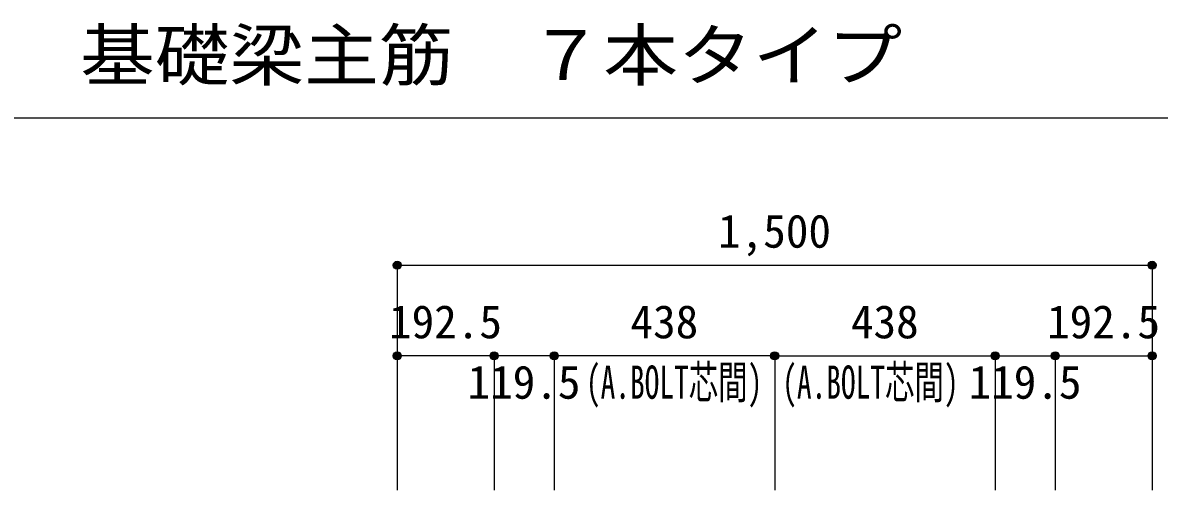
# Model space of a CAD drawing. Units: millimetres at full size, sheet at 1:30. Extents: x -5973 to 5954, y -4195 to 4201.
# Drawn here: x -942 to 1317, y -962 to -33 of the extents above; entities that cross this region are included whole.
import ezdxf
from ezdxf.enums import TextEntityAlignment as Align

# ---------------------------------------------------------------- set-up
doc = ezdxf.new("R2010")
doc.units = ezdxf.units.MM
doc.header["$LTSCALE"] = 30
doc.header["$PDMODE"] = 32
doc.header["$PDSIZE"] = 15
for name, color, linetype in [('0-7_文字', 4, 'Continuous'), ('0-D_寸法', 4, 'Continuous'), ('6-7_文字', 7, 'Continuous'), ('F-0_枠', 6, 'Continuous')]:
    doc.layers.add(name, color=color, linetype=linetype)
doc.styles.add('ＭＳ ゴシック', font='')
doc.styles.get('ＭＳ ゴシック').set_extended_font_data('MS Gothic')

msp = doc.modelspace()

# ---------------------------------------------------------------- linework, layer by layer
at = {"layer": '0-D_寸法'}
for p, q in [((-197.56, -515.12), (-197.56, -695.12)), ((-197.56, -515.12), (-197.56, -695.12)), ((-197.56, -515.12), (1302.44, -515.12)), ((-197.56, -515.12), (1302.44, -515.12)), ((1302.44, -515.12), (1302.44, -962.16)), ((-197.56, -695.12), (-197.56, -962.16)), ((-5.06, -695.12), (-197.56, -695.12)), ((-5.06, -695.12), (-5.06, -962.16)), ((114.44, -695.12), (-5.06, -695.12)), ((114.44, -695.12), (114.44, -962.16)), ((552.44, -695.12), (114.44, -695.12)), ((552.44, -695.12), (552.44, -962.16)), ((552.44, -695.12), (990.44, -695.12)), ((990.44, -695.12), (990.44, -962.16)), ((1109.94, -695.12), (1109.94, -962.16))]:
    msp.add_line(p, q, dxfattribs=at)
msp.add_lwpolyline([(990.44, -695.12), (1109.94, -695.12), (1302.44, -695.12)], dxfattribs=at)
for centre, radius in [((-197.56, -515.12), 8), ((-197.56, -515.12), 7.2), ((-197.56, -515.12), 6.4), ((-197.56, -515.12), 5.6), ((-197.56, -515.12), 4.8), ((-197.56, -515.12), 4), ((-197.56, -515.12), 3.2), ((-197.56, -515.12), 2.4), ((-197.56, -515.12), 1.6), ((-197.56, -515.12), 0.8), ((1302.44, -515.12), 8), ((1302.44, -515.12), 7.2), ((1302.44, -515.12), 6.4), ((1302.44, -515.12), 5.6), ((1302.44, -515.12), 4.8), ((1302.44, -515.12), 4), ((1302.44, -515.12), 3.2), ((1302.44, -515.12), 2.4), ((1302.44, -515.12), 1.6), ((1302.44, -515.12), 0.8), ((-197.56, -695.12), 8), ((-197.56, -695.12), 7.2), ((-197.56, -695.12), 6.4), ((-197.56, -695.12), 5.6), ((-197.56, -695.12), 4.8), ((-197.56, -695.12), 4), ((-197.56, -695.12), 3.2), ((-197.56, -695.12), 2.4), ((-197.56, -695.12), 1.6), ((-197.56, -695.12), 0.8), ((-5.06, -695.12), 8), ((-5.06, -695.12), 7.2), ((-5.06, -695.12), 6.4), ((-5.06, -695.12), 5.6), ((-5.06, -695.12), 4.8), ((-5.06, -695.12), 4), ((-5.06, -695.12), 3.2), ((-5.06, -695.12), 2.4), ((-5.06, -695.12), 1.6), ((-5.06, -695.12), 0.8), ((114.44, -695.12), 8), ((114.44, -695.12), 7.2), ((114.44, -695.12), 6.4), ((114.44, -695.12), 5.6), ((114.44, -695.12), 4.8), ((114.44, -695.12), 4), ((114.44, -695.12), 3.2), ((114.44, -695.12), 2.4), ((114.44, -695.12), 1.6), ((114.44, -695.12), 0.8), ((552.44, -695.12), 8), ((552.44, -695.12), 7.2), ((552.44, -695.12), 6.4), ((552.44, -695.12), 5.6), ((552.44, -695.12), 4.8), ((552.44, -695.12), 4), ((552.44, -695.12), 3.2), ((552.44, -695.12), 2.4), ((552.44, -695.12), 1.6), ((552.44, -695.12), 0.8), ((990.44, -695.12), 8), ((990.44, -695.12), 7.2), ((990.44, -695.12), 6.4), ((990.44, -695.12), 5.6), ((990.44, -695.12), 4.8), ((990.44, -695.12), 4), ((990.44, -695.12), 3.2), ((990.44, -695.12), 2.4), ((990.44, -695.12), 1.6), ((990.44, -695.12), 0.8), ((1109.94, -695.12), 8), ((1109.94, -695.12), 7.2), ((1109.94, -695.12), 6.4), ((1109.94, -695.12), 5.6), ((1109.94, -695.12), 4.8), ((1109.94, -695.12), 4), ((1109.94, -695.12), 3.2), ((1109.94, -695.12), 2.4), ((1109.94, -695.12), 1.6), ((1109.94, -695.12), 0.8), ((1302.44, -695.12), 8), ((1302.44, -695.12), 7.2), ((1302.44, -695.12), 6.4), ((1302.44, -695.12), 5.6), ((1302.44, -695.12), 4.8), ((1302.44, -695.12), 4), ((1302.44, -695.12), 3.2), ((1302.44, -695.12), 2.4), ((1302.44, -695.12), 1.6), ((1302.44, -695.12), 0.8)]:
    msp.add_circle(centre, radius, dxfattribs=at)
at = {"layer": '0-D_寸法', "color": 7}
for p in [(-197.56, -515.12), (-197.56, -515.12), (1302.44, -515.12), (-197.56, -695.12), (-197.56, -695.12), (-5.06, -695.12), (114.44, -695.12), (114.44, -695.12), (552.44, -695.12), (552.44, -695.12), (990.44, -695.12), (990.44, -695.12), (1109.94, -695.12), (1109.94, -695.12), (1302.44, -695.12), (1302.44, -695.12)]:
    msp.add_point(p, dxfattribs=at)
at = {"layer": 'F-0_枠', "color": 2}
msp.add_line((-5972.88, -222.05), (3723.6, -222.05), dxfattribs=at)

# ---------------------------------------------------------------- texts
at = {"layer": '0-7_文字', "style": 'ＭＳ ゴシック', "width": 0.65}
for p in [(177.44, -800.12), (567.44, -800.12)]:
    msp.add_text('(A.BOLT芯間)', height=65.98, dxfattribs=at).set_placement(p, align=Align.BOTTOM_LEFT)
at = {"layer": '0-D_寸法', "style": 'ＭＳ ゴシック'}
for s, p in [('1,500', (439.94, -500.12)), ('192.5', (-213.81, -680.12)), ('438', (265.94, -680.12)), ('438', (703.94, -680.12)), ('192.5', (1093.69, -680.12)), ('119.5', (-57.81, -800.12)), ('119.5', (937.69, -800.12))]:
    msp.add_text(s, height=65.98, dxfattribs=at).set_placement(p, align=Align.BOTTOM_LEFT)
at = {"layer": '6-7_文字', "color": 2, "style": 'ＭＳ ゴシック', "width": 1.1}
msp.add_text('\u3000\u3000基礎梁主筋\u3000７本タイプ', height=98.97, dxfattribs=at).set_placement((-1124.64, -177.05), align=Align.BOTTOM_LEFT)

doc.saveas('drawing.dxf')
